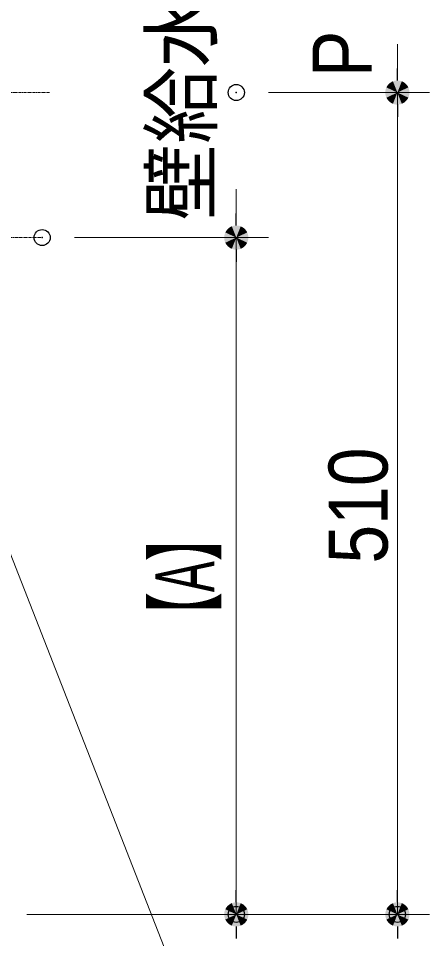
# Model space of a CAD drawing. Units: millimetres, scale not verified. Extents: x -6062 to 6062, y -3045 to 3045.
# Drawn here: x -703 to -448, y -2085 to -1514 of the extents above; entities that cross this region are included whole.
import ezdxf
from ezdxf.enums import TextEntityAlignment as Align

# ---------------------------------------------------------------- set-up
doc = ezdxf.new("R2010")
doc.units = ezdxf.units.MM
doc.header["$LTSCALE"] = 20
doc.header["$PDMODE"] = 32
doc.header["$PDSIZE"] = 10
doc.linetypes.add('USER2', pattern=[2.91, 1.76, -0.4, 0.35, -0.4])
for name, color, linetype, lineweight in [('0-1_2寸法-2', 7, 'Continuous', 15), ('0-2_0', 7, 'Continuous', 25), ('0-4_2寸法-1', 7, 'Continuous', 15), ('0-6_2寸法-3', 7, 'Continuous', 15), ('0-8_4給排水', 7, 'Continuous', 30)]:
    doc.layers.add(name, color=color, linetype=linetype, lineweight=lineweight)
doc.layers.add('0-3_Defpoints', color=7, linetype='Continuous')
doc.styles.add('ＭＳ Ｐゴシック', font='')
doc.styles.get('ＭＳ Ｐゴシック').set_extended_font_data('MS PGothic')

# ---------------------------------------------------------------- blocks, each defined once
blk = doc.blocks.new('_Dot')
at = {"layer": '0-2_0'}
blk.add_line((-10, 0), (-20, 0), dxfattribs=at)
for points in [[(0, 0), (-7.29, 6.85), (-6.37, 7.71)], [(0, 0), (-6.37, 7.71), (-5.36, 8.44)], [(0, 0), (-5.36, 8.44), (-4.26, 9.05)], [(0, 0), (-4.26, 9.05), (-3.09, 9.51)], [(0, 0), (-3.09, 9.51), (-1.87, 9.82)], [(0, 0), (-1.87, 9.82), (-0.63, 9.98)], [(0, 0), (-0.63, 9.98), (0.63, 9.98)], [(0, 0), (0.63, 9.98), (1.87, 9.82)], [(0, 0), (1.87, 9.82), (3.09, 9.51)], [(0, 0), (3.09, 9.51), (4.26, 9.05)], [(0, 0), (4.26, 9.05), (5.36, 8.44)], [(0, 0), (5.36, 8.44), (6.37, 7.71)], [(0, 0), (6.37, 7.71), (7.29, 6.85)], [(0, 0), (-10, 0), (-9.92, 1.25)], [(0, 0), (-9.92, -1.25), (-10, 0)], [(0, 0), (-9.92, 1.25), (-9.69, 2.49)], [(0, 0), (-9.69, -2.49), (-9.92, -1.25)], [(0, 0), (-9.69, 2.49), (-9.3, 3.68)], [(0, 0), (-9.3, -3.68), (-9.69, -2.49)], [(0, 0), (-9.3, 3.68), (-8.76, 4.82)], [(0, 0), (-8.76, -4.82), (-9.3, -3.68)], [(0, 0), (-8.76, 4.82), (-8.09, 5.88)], [(0, 0), (-8.09, -5.88), (-8.76, -4.82)], [(0, 0), (-8.09, 5.88), (-7.29, 6.85)], [(0, 0), (-7.29, -6.85), (-8.09, -5.88)], [(0, 0), (-6.37, -7.71), (-7.29, -6.85)], [(0, 0), (-5.36, -8.44), (-6.37, -7.71)], [(0, 0), (-4.26, -9.05), (-5.36, -8.44)], [(0, 0), (-3.09, -9.51), (-4.26, -9.05)], [(0, 0), (-1.87, -9.82), (-3.09, -9.51)], [(0, 0), (-0.63, -9.98), (-1.87, -9.82)], [(0, 0), (0.63, -9.98), (-0.63, -9.98)], [(0, 0), (7.29, 6.85), (8.09, 5.88)], [(0, 0), (8.09, 5.88), (8.76, 4.82)], [(0, 0), (8.76, 4.82), (9.3, 3.68)], [(0, 0), (9.3, 3.68), (9.69, 2.49)], [(0, 0), (9.69, 2.49), (9.92, 1.25)], [(0, 0), (9.92, 1.25), (10, 0)], [(0, 0), (1.87, -9.82), (0.63, -9.98)], [(0, 0), (3.09, -9.51), (1.87, -9.82)], [(0, 0), (4.26, -9.05), (3.09, -9.51)], [(0, 0), (5.36, -8.44), (4.26, -9.05)], [(0, 0), (6.37, -7.71), (5.36, -8.44)], [(0, 0), (7.29, -6.85), (6.37, -7.71)], [(0, 0), (8.09, -5.88), (7.29, -6.85)], [(0, 0), (8.76, -4.82), (8.09, -5.88)], [(0, 0), (9.3, -3.68), (8.76, -4.82)], [(0, 0), (9.69, -2.49), (9.3, -3.68)], [(0, 0), (9.92, -1.25), (9.69, -2.49)], [(0, 0), (10, 0), (9.92, -1.25)]]:
    blk.add_solid(points, dxfattribs=at)
blk = doc.blocks.new('止水栓_側面')
at = {"layer": '0-8_4給排水', "linetype": 'USER2', "lineweight": 15}
blk.add_line((-3010, 0), (1000, 0), dxfattribs=at)
at = {"layer": '0-8_4給排水'}
blk.add_lwpolyline([(-900, 1200), (-900, 600), (-1200, 600), (-1200, 1200)], dxfattribs=at)
for points in [[(-1950, 660), (-1850, 660), (-1850, 300), (-1950, 300)], [(-1330, 600), (-770, 600), (-770, 360), (-1330, 360)], [(-200, 600), (0, 600), (0, -600), (-200, -600)], [(-1250, 360), (-850, 360), (-850, 298), (-1250, 298)], [(-1450, -300), (-2010, -300), (-2010, 300), (-1450, 300)], [(-1450, 240), (-1430, 240), (-1430, -240), (-1450, -240)], [(-1430, 298), (-200, 298), (-200, -298), (-1430, -298)]]:
    blk.add_lwpolyline(points, close=True, dxfattribs=at)
blk = doc.blocks.new('グループ-54')
at = {"layer": '0-8_4給排水'}
blk.add_blockref('止水栓_側面', (20990, -33000), dxfattribs=at)
blk = doc.blocks.new('グループ-55')
at = {"layer": '0-8_4給排水', "linetype": 'USER2', "lineweight": 15}
blk.add_line((18090, -31200), (22090, -31200), dxfattribs=at)

msp = doc.modelspace()

# ---------------------------------------------------------------- linework, layer by layer
at = {"layer": '0-1_2寸法-2'}
for p, q in [((-467.5, -1544.99), (-467.5, -1529.99)), ((-547.5, -1560), (-447.5, -1560)), ((-467.5, -1560), (-467.5, -2070)), ((-567.5, -1634.99), (-567.5, -1619.99)), ((-668, -1650), (-547.5, -1650)), ((-567.5, -1650), (-567.5, -2070)), ((-697.5, -2070), (-547.5, -2070)), ((-547.5, -2070), (-447.5, -2070))]:
    msp.add_line(p, q, dxfattribs=at)
at = {"layer": '0-3_Defpoints'}
for p in [(-567.5, -1560), (-567.5, -1560), (-688, -1650), (-688, -1650), (-567.5, -2070), (-567.5, -2070), (-467.5, -2070)]:
    msp.add_point(p, dxfattribs=at)
at = {"layer": '0-4_2寸法-1'}
for p, q in [((-547.5, -1560), (-447.5, -1560)), ((-467.5, -1575.01), (-467.5, -2054.99)), ((-668, -1650), (-547.5, -1650)), ((-567.5, -1665.01), (-567.5, -2054.99)), ((-697.5, -2070), (-547.5, -2070)), ((-547.5, -2070), (-447.5, -2070))]:
    msp.add_line(p, q, dxfattribs=at)
at = {"layer": '0-6_2寸法-3'}
msp.add_lwpolyline([(-912.57, -2420), (-483.38, -2420), (-778.75, -1664.9)], dxfattribs=at)

# ---------------------------------------------------------------- block references
at = {"layer": '0-1_2寸法-2', "xscale": 0.7503418, "yscale": 0.7503418}
for p, rotation in [((-467.5, -1560), 270), ((-567.5, -1650), 270), ((-567.5, -2070), 90), ((-467.5, -2070), 90)]:
    msp.add_blockref('_Dot', p, dxfattribs=dict(at, rotation=rotation))
at = {"layer": '0-4_2寸法-1', "xscale": 0.7503418, "yscale": 0.7503418}
for p, rotation in [((-467.5, -1560), 90), ((-567.5, -1650), 90), ((-567.5, -2070), 270), ((-467.5, -2070), 270)]:
    msp.add_blockref('_Dot', p, dxfattribs=dict(at, rotation=rotation))
at = {"layer": '0-8_4給排水', "xscale": 0.05, "yscale": 0.05}
for name in ['グループ-54', 'グループ-55']:
    msp.add_blockref(name, (-1787.5, 0), dxfattribs=at)

# ---------------------------------------------------------------- texts
at = {"layer": '0-1_2寸法-2', "style": 'ＭＳ Ｐゴシック'}
for s, width, p in [('Pトラップ排水位置', 0.9, (-472.48, -1550.42)), ('壁給水・給湯位置', 0.95, (-572.38, -1639.36))]:
    msp.add_text(s, height=36.66, rotation=90, dxfattribs=dict(at, width=width)).set_placement(p, align=Align.BOTTOM_LEFT)
at = {"layer": '0-4_2寸法-1', "style": 'ＭＳ Ｐゴシック'}
for s, height, width, p in [('510', 36.66, 0.9, (-462.54, -1852.28)), ('【A】', 36.69, 0.6, (-570.13, -1900.05))]:
    msp.add_text(s, height=height, rotation=90, dxfattribs=dict(at, width=width)).set_placement(p, align=Align.BOTTOM_LEFT)

doc.saveas('drawing.dxf')
